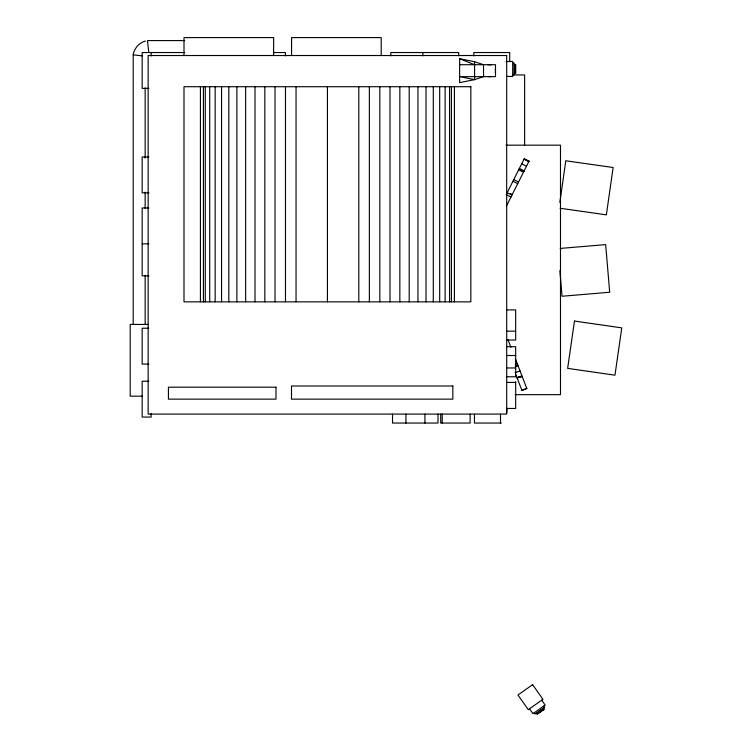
<?xml version="1.0" encoding="UTF-8"?>
<svg xmlns="http://www.w3.org/2000/svg" width="752" height="752" viewBox="0 0 752 752"><rect width="100%" height="100%" fill="white"/><g stroke="black" fill="none" stroke-linecap="round" stroke-linejoin="round"><path stroke-width="1.13" d="M559.864 202.335L565.786 160.778L613.115 167.517L606.375 214.846L560.155 208.266M133.198 324.441L133.198 54.868C134.166 48.391 139.101 42.751 145.437 41.05M506.707 193.649L524.285 158.691L529.023 161.154M506.331 206.274L529.06 161.097M515.261 364.372L517.226 363.611M515.91 366.045L517.874 365.284M515.101 366.873L518.043 365.735M515.129 372.776L520.027 370.877M517.009 377.654L519.952 376.517M517.047 377.758L520.976 376.244M517.207 378.162L522.114 376.273M519.237 377.579L522.198 376.489M521.879 390.279L526.785 388.389M560.268 248.423L605.67 244.616L609.675 292.255L562.035 296.25L559.892 270.692M184.663 40.589L147.477 40.589L148.783 52.339M184.701 52.537L142.166 52.537L142.166 88.398L148.887 88.398M273.869 52.537L285.44 52.537L285.44 55.902M506.218 61.504L512.676 61.504L512.676 76.441L506.698 76.441M512.676 62.999L514.171 62.999L514.171 74.946M514.171 64.493L515.665 64.493L515.665 73.452L514.171 73.452M459.632 64.71L495.493 64.71L495.493 76.657L459.632 76.657L474.578 79.646L483.536 76.657L483.536 64.71L474.578 61.72L459.632 58.731L459.632 82.635L474.578 79.646L474.578 61.72M514.171 65.988L515.665 65.988M514.171 68.225L515.665 68.225M514.171 69.72L515.665 69.72M514.171 71.966L515.665 71.966M512.676 74.946L524.623 74.946L524.623 145.164M505.917 145.164L560.484 145.164L560.484 394.659L515.082 394.659M148.887 156.971L142.166 156.971L142.166 192.822L148.887 192.822M148.887 207.947L142.166 207.947L142.166 275.843L148.887 275.843M142.166 243.808L148.887 243.808M506.698 309.909L515.665 309.909L515.665 340.036L506.698 340.036M148.144 324.441L130.218 324.441L130.218 396.154L142.542 396.154M148.887 328.239L142.166 328.239L142.166 364.1L148.887 364.1M506.698 331.162L515.665 331.162M506.698 346.7L515.665 346.7L515.665 376.771L506.698 376.771M506.698 355.508L515.665 355.508M506.698 367.963L515.665 367.963M148.887 381.217L142.166 381.217L142.166 417.069L151.133 417.069L151.133 413.6M506.698 382.43L515.665 382.43M506.698 408.468L515.665 408.468L515.665 381.678M506.698 412.726L506.998 408.345M501.255 423.047L474.465 423.047L474.465 414.089M133.198 54.868L142.166 55.855M459.632 58.731L474.578 64.71M528.882 161.445L524.106 159.048L528.825 161.548M521.709 163.814L526.485 166.22M519.378 168.457L524.144 170.854M519.134 168.937L523.9 171.334M518.692 169.82L522.508 171.738M513.757 179.625L518.532 182.022M512.93 181.27L517.705 183.676M510.345 193.546L512.253 194.505M507.168 192.719L511.943 195.125M506.19 194.674L510.965 197.071M541.722 700.187L545.162 705.066L532.952 713.676L529.511 708.798M543.94 705.931L544.805 707.153L535.039 714.043L534.174 712.821M543.583 708.008L544.448 709.23L537.116 714.4L536.261 713.178M542.361 708.873L543.226 710.095M540.528 710.161L541.393 711.383M539.306 711.025L540.171 712.247M537.483 712.323L538.338 713.535M507.882 339.406L510.937 347.302M515.44 358.977L526.851 388.558L521.944 390.448L515.957 374.919M509.687 61.504L509.687 52.537L473.835 52.537L473.835 55.902M500.503 414.089L500.503 423.047M470.132 414.089L470.132 423.047L440.7 423.047L440.7 414.089M458.701 55.902L458.701 52.537L390.814 52.537L390.814 55.902M454.405 86.715L454.405 301.853M451.426 86.715L451.426 301.853M449.555 86.715L449.555 301.853M445.128 86.715L445.128 301.853M442.223 414.089L442.223 423.047M439.685 86.715L439.685 301.853M437.993 414.089L437.993 423.047L392.525 423.047L392.525 414.089M433.293 86.715L433.293 301.853M426.017 86.715L426.017 301.853M424.918 414.089L424.918 423.047M422.85 52.537L422.85 55.902M417.962 86.715L417.962 301.853M409.201 86.715L409.201 301.853M405.92 414.089L405.92 423.047M399.848 86.715L399.848 301.853M390.015 86.715L390.015 301.853M381.208 55.526L381.208 37.6L291.569 37.6L291.569 55.526M379.816 86.715L379.816 301.853M369.364 86.715L369.364 301.853M358.798 86.715L358.798 301.853M327.421 86.715L327.421 301.853M296.044 86.715L296.044 301.853M285.478 86.715L285.478 301.853M275.025 86.715L275.025 301.853M273.634 55.526L273.634 37.6L183.996 37.6L183.996 55.526M264.826 86.715L264.826 301.853M254.994 86.715L254.994 301.853M245.641 86.715L245.641 301.853M236.88 86.715L236.88 301.853M228.824 86.715L228.824 301.853M221.549 86.715L221.549 301.853M215.157 86.715L215.157 301.853M209.714 86.715L209.714 301.853M205.287 86.715L205.287 301.853M203.416 86.715L203.416 301.853M200.427 86.715L200.427 301.853M151.133 52.537L151.133 56.005M145.155 87.815L145.155 158.108M145.155 192.08L145.155 208.473M145.155 275.241L145.155 324.441M495.286 69.137A5.978 5.978 0 0 1 495.286 72.23M491.056 76.46A5.978 5.978 0 0 1 487.963 76.46M487.963 64.907A5.978 5.978 0 0 1 491.056 64.907M574.472 321.057L567.647 368.377L614.967 375.192L621.782 327.872L574.472 321.057M532.604 684.677L517.959 695.008L528.289 709.662L542.944 699.322L532.604 684.677M506.698 55.526L148.144 55.526L148.144 414.089L506.698 414.089L506.698 55.526M470.846 86.715L183.996 86.715L183.996 301.853L470.846 301.853L470.846 86.715M452.845 386.002L291.494 386.002L291.494 399.143L452.845 399.143L452.845 386.002M275.993 387.195L168.429 387.195L168.429 399.143L275.993 399.143L275.993 387.195"/></g></svg>
